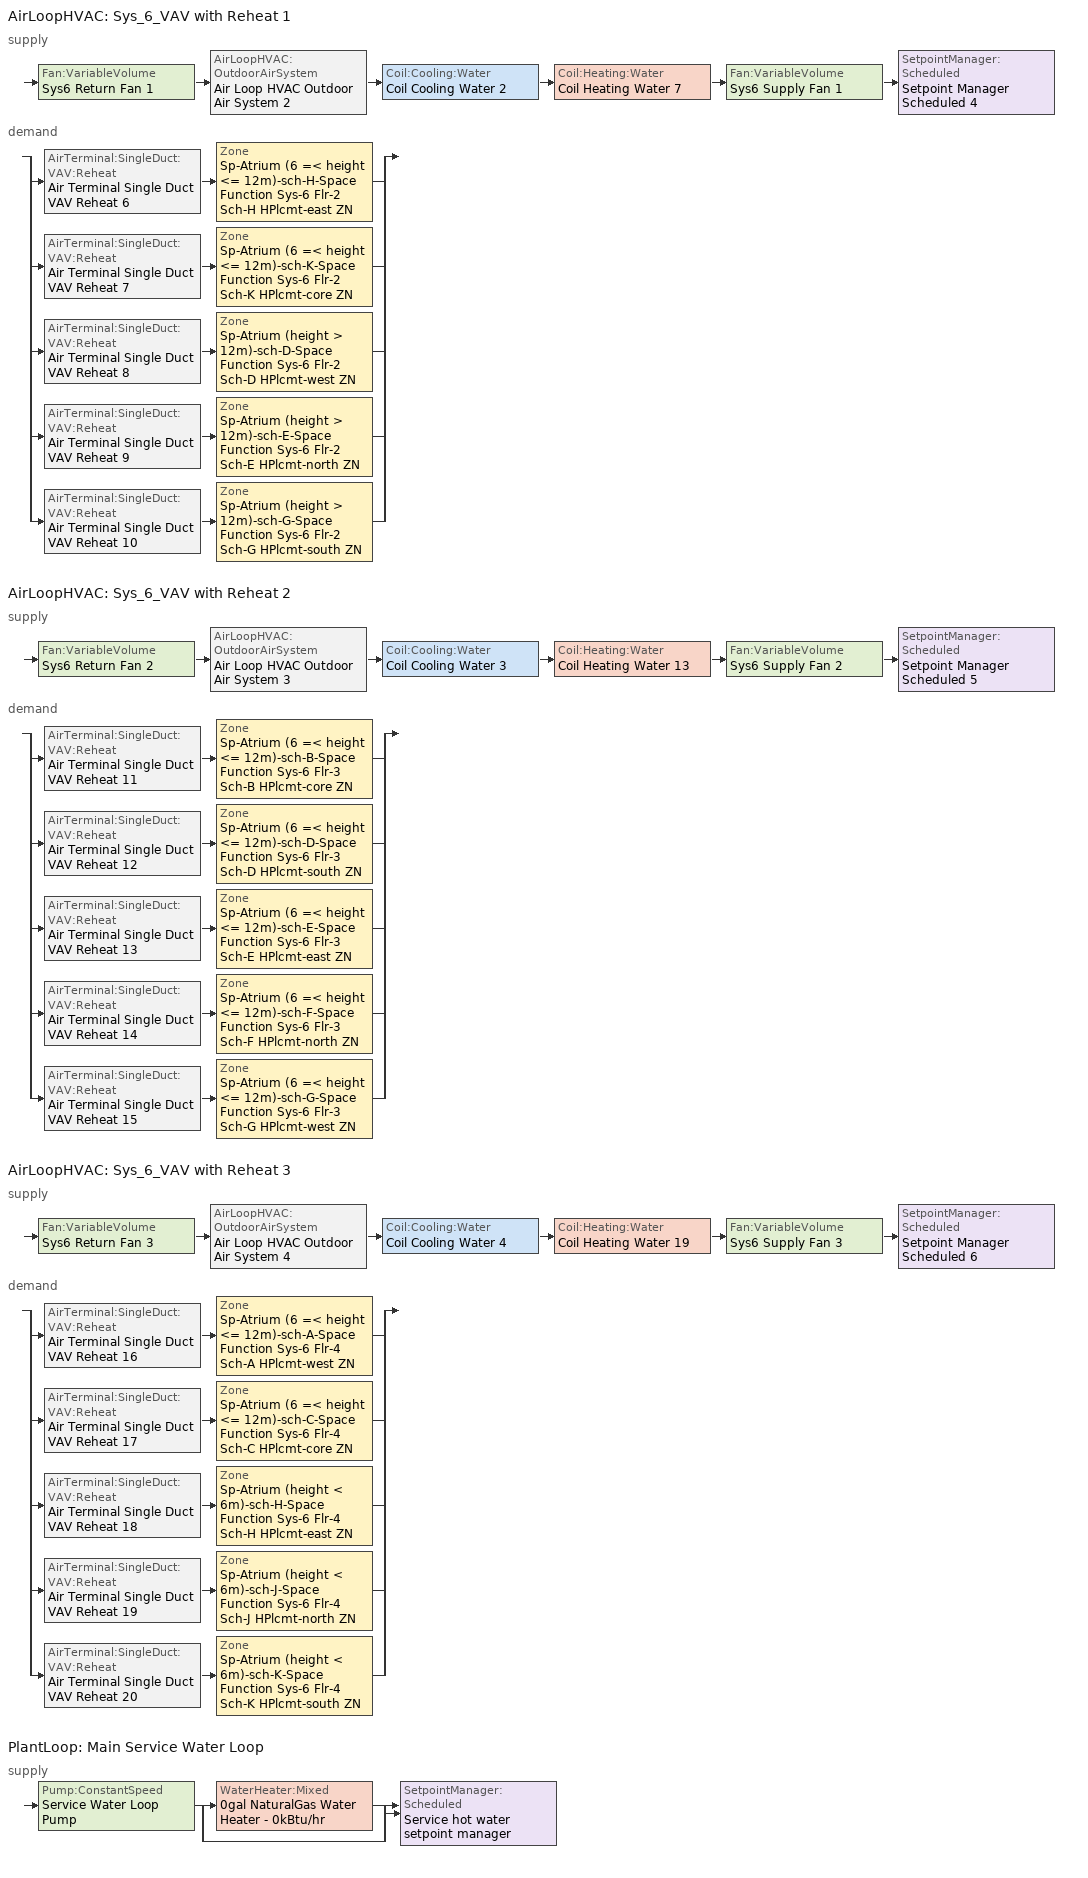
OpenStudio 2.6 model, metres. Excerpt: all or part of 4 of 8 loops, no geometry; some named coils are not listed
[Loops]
AirLoopHVAC 'Sys_6_VAV with Reheat 1'
 supply: Fan:VariableVolume 'Sys6 Return Fan 1' > AirLoopHVAC:OutdoorAirSystem 'Air Loop HVAC Outdoor Air System 2' > Coil:Cooling:Water 'Coil Cooling Water 2' > Coil:Heating:Water 'Coil Heating Water 7' > Fan:VariableVolume 'Sys6 Supply Fan 1' > SetpointManager:Scheduled 'Setpoint Manager Scheduled 4'
 demand: split
  | AirTerminal:SingleDuct:VAV:Reheat 'Air Terminal Single Duct VAV Reheat 6' > Zone 'Sp-Atrium (6 =< height <= 12m)-sch-H-Space Function Sys-6 Flr-2 Sch-H HPlcmt-east ZN'
  | AirTerminal:SingleDuct:VAV:Reheat 'Air Terminal Single Duct VAV Reheat 7' > Zone 'Sp-Atrium (6 =< height <= 12m)-sch-K-Space Function Sys-6 Flr-2 Sch-K HPlcmt-core ZN'
  | AirTerminal:SingleDuct:VAV:Reheat 'Air Terminal Single Duct VAV Reheat 8' > Zone 'Sp-Atrium (height > 12m)-sch-D-Space Function Sys-6 Flr-2 Sch-D HPlcmt-west ZN'
  | AirTerminal:SingleDuct:VAV:Reheat 'Air Terminal Single Duct VAV Reheat 9' > Zone 'Sp-Atrium (height > 12m)-sch-E-Space Function Sys-6 Flr-2 Sch-E HPlcmt-north ZN'
  | AirTerminal:SingleDuct:VAV:Reheat 'Air Terminal Single Duct VAV Reheat 10' > Zone 'Sp-Atrium (height > 12m)-sch-G-Space Function Sys-6 Flr-2 Sch-G HPlcmt-south ZN'
AirLoopHVAC 'Sys_6_VAV with Reheat 2'
 supply: Fan:VariableVolume 'Sys6 Return Fan 2' > AirLoopHVAC:OutdoorAirSystem 'Air Loop HVAC Outdoor Air System 3' > Coil:Cooling:Water 'Coil Cooling Water 3' > Coil:Heating:Water 'Coil Heating Water 13' > Fan:VariableVolume 'Sys6 Supply Fan 2' > SetpointManager:Scheduled 'Setpoint Manager Scheduled 5'
 demand: split
  | AirTerminal:SingleDuct:VAV:Reheat 'Air Terminal Single Duct VAV Reheat 11' > Zone 'Sp-Atrium (6 =< height <= 12m)-sch-B-Space Function Sys-6 Flr-3 Sch-B HPlcmt-core ZN'
  | AirTerminal:SingleDuct:VAV:Reheat 'Air Terminal Single Duct VAV Reheat 12' > Zone 'Sp-Atrium (6 =< height <= 12m)-sch-D-Space Function Sys-6 Flr-3 Sch-D HPlcmt-south ZN'
  | AirTerminal:SingleDuct:VAV:Reheat 'Air Terminal Single Duct VAV Reheat 13' > Zone 'Sp-Atrium (6 =< height <= 12m)-sch-E-Space Function Sys-6 Flr-3 Sch-E HPlcmt-east ZN'
  | AirTerminal:SingleDuct:VAV:Reheat 'Air Terminal Single Duct VAV Reheat 14' > Zone 'Sp-Atrium (6 =< height <= 12m)-sch-F-Space Function Sys-6 Flr-3 Sch-F HPlcmt-north ZN'
  | AirTerminal:SingleDuct:VAV:Reheat 'Air Terminal Single Duct VAV Reheat 15' > Zone 'Sp-Atrium (6 =< height <= 12m)-sch-G-Space Function Sys-6 Flr-3 Sch-G HPlcmt-west ZN'
AirLoopHVAC 'Sys_6_VAV with Reheat 3'
 supply: Fan:VariableVolume 'Sys6 Return Fan 3' > AirLoopHVAC:OutdoorAirSystem 'Air Loop HVAC Outdoor Air System 4' > Coil:Cooling:Water 'Coil Cooling Water 4' > Coil:Heating:Water 'Coil Heating Water 19' > Fan:VariableVolume 'Sys6 Supply Fan 3' > SetpointManager:Scheduled 'Setpoint Manager Scheduled 6'
 demand: split
  | AirTerminal:SingleDuct:VAV:Reheat 'Air Terminal Single Duct VAV Reheat 16' > Zone 'Sp-Atrium (6 =< height <= 12m)-sch-A-Space Function Sys-6 Flr-4 Sch-A HPlcmt-west ZN'
  | AirTerminal:SingleDuct:VAV:Reheat 'Air Terminal Single Duct VAV Reheat 17' > Zone 'Sp-Atrium (6 =< height <= 12m)-sch-C-Space Function Sys-6 Flr-4 Sch-C HPlcmt-core ZN'
  | AirTerminal:SingleDuct:VAV:Reheat 'Air Terminal Single Duct VAV Reheat 18' > Zone 'Sp-Atrium (height < 6m)-sch-H-Space Function Sys-6 Flr-4 Sch-H HPlcmt-east ZN'
  | AirTerminal:SingleDuct:VAV:Reheat 'Air Terminal Single Duct VAV Reheat 19' > Zone 'Sp-Atrium (height < 6m)-sch-J-Space Function Sys-6 Flr-4 Sch-J HPlcmt-north ZN'
  | AirTerminal:SingleDuct:VAV:Reheat 'Air Terminal Single Duct VAV Reheat 20' > Zone 'Sp-Atrium (height < 6m)-sch-K-Space Function Sys-6 Flr-4 Sch-K HPlcmt-south ZN'
PlantLoop 'Main Service Water Loop'
 supply: Pump:ConstantSpeed 'Service Water Loop Pump' > split
  | WaterHeater:Mixed '0gal NaturalGas Water Heater - 0kBtu/hr'
  | bypass
  join > SetpointManager:Scheduled 'Service hot water setpoint manager'
[Sizing:Zone] Zone Cooling Design Supply Air Temperature Input Method=SupplyAirTemperature; Zone Cooling Design Supply Air Temperature {C}=13; Zone Cooling Design Supply Air Temperature Difference {deltaC}=11.11; Zone Heating Design Supply Air Temperature Input Method=SupplyAirTemperature; Zone Heating Design Supply Air Temperature {C}=43; Zone Heating Design Supply Air Temperature Difference {deltaC}=11.11; Zone Cooling Design Supply Air Humidity Ratio {kg-H2O/kg-air}=0.0085; Zone Heating Design Supply Air Humidity Ratio {kg-H2O/kg-air}=0.008; Zone Heating Sizing Factor=1.3; Zone Cooling Sizing Factor=1.1; Cooling Design Air Flow Method=DesignDay; Heating Design Air Flow Method=DesignDay; Account for Dedicated Outdoor Air System=No; Dedicated Outdoor Air System Control Strategy=NeutralSupplyAir; Dedicated Outdoor Air Low Setpoint Temperature for Design {C}=autosize; Dedicated Outdoor Air High Setpoint Temperature for Design {C}=autosize
Sp-Atrium (height > 12m)-sch-D-Space Function Sys-6 Flr-2 Sch-D HPlcmt-west ZN; Sp-Atrium (height > 12m)-sch-E-Space Function Sys-6 Flr-2 Sch-E HPlcmt-north ZN; Sp-Atrium (height > 12m)-sch-G-Space Function Sys-6 Flr-2 Sch-G HPlcmt-south ZN; Sp-Atrium (6 =< height <= 12m)-sch-H-Space Function Sys-6 Flr-2 Sch-H HPlcmt-east ZN; Sp-Atrium (6 =< height <= 12m)-sch-K-Space Function Sys-6 Flr-2 Sch-K HPlcmt-core ZN; Sp-Atrium (6 =< height <= 12m)-sch-B-Space Function Sys-6 Flr-3 Sch-B HPlcmt-core ZN; Sp-Atrium (6 =< height <= 12m)-sch-D-Space Function Sys-6 Flr-3 Sch-D HPlcmt-south ZN; Sp-Atrium (6 =< height <= 12m)-sch-E-Space Function Sys-6 Flr-3 Sch-E HPlcmt-east ZN; Sp-Atrium (6 =< height <= 12m)-sch-F-Space Function Sys-6 Flr-3 Sch-F HPlcmt-north ZN; Sp-Atrium (6 =< height <= 12m)-sch-G-Space Function Sys-6 Flr-3 Sch-G HPlcmt-west ZN; Sp-Atrium (6 =< height <= 12m)-sch-A-Space Function Sys-6 Flr-4 Sch-A HPlcmt-west ZN; Sp-Atrium (6 =< height <= 12m)-sch-C-Space Function Sys-6 Flr-4 Sch-C HPlcmt-core ZN; Sp-Atrium (height < 6m)-sch-H-Space Function Sys-6 Flr-4 Sch-H HPlcmt-east ZN; Sp-Atrium (height < 6m)-sch-J-Space Function Sys-6 Flr-4 Sch-J HPlcmt-north ZN; Sp-Atrium (height < 6m)-sch-K-Space Function Sys-6 Flr-4 Sch-K HPlcmt-south ZN
[Zone equipment]
Sp-Atrium (height > 12m)-sch-D-Space Function Sys-6 Flr-2 Sch-D HPlcmt-west ZN: Air Terminal Single Duct VAV Reheat 8, Zone HVAC Baseboard Convective Water 8
Sp-Atrium (height > 12m)-sch-E-Space Function Sys-6 Flr-2 Sch-E HPlcmt-north ZN: Air Terminal Single Duct VAV Reheat 9, Zone HVAC Baseboard Convective Water 9
Sp-Atrium (height > 12m)-sch-G-Space Function Sys-6 Flr-2 Sch-G HPlcmt-south ZN: Air Terminal Single Duct VAV Reheat 10, Zone HVAC Baseboard Convective Water 10
Sp-Atrium (6 =< height <= 12m)-sch-H-Space Function Sys-6 Flr-2 Sch-H HPlcmt-east ZN: Air Terminal Single Duct VAV Reheat 6, Zone HVAC Baseboard Convective Water 6
Sp-Atrium (6 =< height <= 12m)-sch-K-Space Function Sys-6 Flr-2 Sch-K HPlcmt-core ZN: Air Terminal Single Duct VAV Reheat 7, Zone HVAC Baseboard Convective Water 7
Sp-Atrium (6 =< height <= 12m)-sch-B-Space Function Sys-6 Flr-3 Sch-B HPlcmt-core ZN: Air Terminal Single Duct VAV Reheat 11, Zone HVAC Baseboard Convective Water 11
Sp-Atrium (6 =< height <= 12m)-sch-D-Space Function Sys-6 Flr-3 Sch-D HPlcmt-south ZN: Air Terminal Single Duct VAV Reheat 12, Zone HVAC Baseboard Convective Water 12
Sp-Atrium (6 =< height <= 12m)-sch-E-Space Function Sys-6 Flr-3 Sch-E HPlcmt-east ZN: Air Terminal Single Duct VAV Reheat 13, Zone HVAC Baseboard Convective Water 13
Sp-Atrium (6 =< height <= 12m)-sch-F-Space Function Sys-6 Flr-3 Sch-F HPlcmt-north ZN: Air Terminal Single Duct VAV Reheat 14, Zone HVAC Baseboard Convective Water 14
Sp-Atrium (6 =< height <= 12m)-sch-G-Space Function Sys-6 Flr-3 Sch-G HPlcmt-west ZN: Air Terminal Single Duct VAV Reheat 15, Zone HVAC Baseboard Convective Water 15
Sp-Atrium (6 =< height <= 12m)-sch-A-Space Function Sys-6 Flr-4 Sch-A HPlcmt-west ZN: Air Terminal Single Duct VAV Reheat 16, Zone HVAC Baseboard Convective Water 16
Sp-Atrium (6 =< height <= 12m)-sch-C-Space Function Sys-6 Flr-4 Sch-C HPlcmt-core ZN: Air Terminal Single Duct VAV Reheat 17, Zone HVAC Baseboard Convective Water 17
Sp-Atrium (height < 6m)-sch-H-Space Function Sys-6 Flr-4 Sch-H HPlcmt-east ZN: Air Terminal Single Duct VAV Reheat 18, Zone HVAC Baseboard Convective Water 18
Sp-Atrium (height < 6m)-sch-J-Space Function Sys-6 Flr-4 Sch-J HPlcmt-north ZN: Air Terminal Single Duct VAV Reheat 19, Zone HVAC Baseboard Convective Water 19
Sp-Atrium (height < 6m)-sch-K-Space Function Sys-6 Flr-4 Sch-K HPlcmt-south ZN: Air Terminal Single Duct VAV Reheat 20, Zone HVAC Baseboard Convective Water 20
[PlantLoop]
Main Service Water Loop: Glycol Concentration=0; Maximum Loop Temperature {C}=60; Minimum Loop Temperature {C}=10; Plant Loop Volume {m3}=Autocalculate; Load Distribution Scheme=Optimal
[Sizing:Plant]
Main Service Water Loop: Loop Type=Heating; Design Loop Exit Temperature {C}=60; Loop Design Temperature Difference {deltaC}=5; Sizing Option=NonCoincident; Zone Timesteps in Averaging Window=1; Coincident Sizing Factor Mode=None
[Pump:ConstantSpeed]
Service Water Loop Pump: Rated Flow Rate {m3/s}=autosize; Rated Pump Head {Pa}=179532; Rated Power Consumption {W}=autosize; Motor Efficiency=0.9; Fraction of Motor Inefficiencies to Fluid Stream=0; Pump Control Type=Intermittent; Design Power Sizing Method=PowerPerFlowPerPressure; Design Electric Power per Unit Flow Rate {W/(m3/s)}=348701.1; Design Shaft Power per Unit Flow Rate per Unit Head {W-s/m3-Pa}=1.28205
[SetpointManager:Scheduled] Control Variable=Temperature
Name | Schedule
Setpoint Manager Scheduled 4 | Supply Air Temp 1
Setpoint Manager Scheduled 5 | Supply Air Temp 2
Setpoint Manager Scheduled 6 | Supply Air Temp 3
Service hot water setpoint manager | Service Water Loop Temp - 140F
[AirLoopHVAC] Availability Schedule=Always On Discrete; Design Supply Air Flow Rate {m3/s}=AutoSize
Sys_6_VAV with Reheat 1; Sys_6_VAV with Reheat 2; Sys_6_VAV with Reheat 3
[Sizing:System] Type of Load to Size On=Sensible; Design Outdoor Air Flow Rate {m3/s}=Autosize; Minimum System Air Flow Ratio=0.3; Preheat Design Temperature {C}=7; Preheat Design Humidity Ratio {kg-H2O/kg-Air}=0.008; Precool Design Temperature {C}=12.8; Precool Design Humidity Ratio {kg-H2O/kg-Air}=0.008; Central Cooling Design Supply Air Temperature {C}=13; Central Heating Design Supply Air Temperature {C}=13.1; Sizing Option=NonCoincident; 100% Outdoor Air in Cooling=No; 100% Outdoor Air in Heating=No; Central Cooling Design Supply Air Humidity Ratio {kg-H2O/kg-Air}=0.0085; Central Heating Design Supply Air Humidity Ratio {kg-H2O/kg-Air}=0.008; Cooling Design Air Flow Method=DesignDay; Cooling Design Air Flow Rate {m3/s}=0; Heating Design Air Flow Method=DesignDay; Heating Design Air Flow Rate {m3/s}=0; System Outdoor Air Method=ZoneSum; Zone Maximum Outdoor Air Fraction=1; Cooling Supply Air Flow Rate Per Floor Area {m3/s-m2}=0.00996765; Cooling Fraction of Autosized Cooling Supply Air Flow Rate=1; Cooling Supply Air Flow Rate Per Unit Cooling Capacity {m3/s-W}=3.94755e-05; Heating Supply Air Flow Rate Per Floor Area {m3/s-m2}=0.00996765; Heating Fraction of Autosized Heating Supply Air Flow Rate=1; Heating Fraction of Autosized Cooling Supply Air Flow Rate=1; Heating Supply Air Flow Rate Per Unit Heating Capacity {m3/s-W}=3.15882e-05; Cooling Design Capacity Method=CoolingDesignCapacity; Cooling Design Capacity {W}=autosize; Cooling Design Capacity Per Floor Area {W/m2}=234.7; Fraction of Autosized Cooling Design Capacity=1; Heating Design Capacity Method=HeatingDesignCapacity; Heating Design Capacity {W}=autosize; Heating Design Capacity Per Floor Area {W/m2}=157; Fraction of Autosized Heating Design Capacity=1; Central Cooling Capacity Control Method=OnOff
Sys_6_VAV with Reheat 1; Sys_6_VAV with Reheat 2; Sys_6_VAV with Reheat 3
[Fan:VariableVolume] Availability Schedule=Always On Discrete; Fan Efficiency=0.6045; Pressure Rise {Pa}=1017.592; Maximum Flow Rate {m3/s}=Autosize; Fan Power Minimum Flow Rate Input Method=FixedFlowRate; Fan Power Minimum Flow Fraction=0; Fan Power Minimum Air Flow Rate {m3/s}=0; Motor Efficiency=0.93; Motor In Airstream Fraction=1; Fan Power Coefficient 1=0.0407599; Fan Power Coefficient 2=0.088045; Fan Power Coefficient 3=-0.0729261; Fan Power Coefficient 4=0.94374; Fan Power Coefficient 5=0
Sys6 Supply Fan 1; Sys6 Return Fan 1; Sys6 Supply Fan 2; Sys6 Return Fan 2; Sys6 Supply Fan 3; Sys6 Return Fan 3
[Controller:OutdoorAir] Minimum Outdoor Air Flow Rate {m3/s}=autosize; Maximum Outdoor Air Flow Rate {m3/s}=Autosize; Economizer Control Type=NoEconomizer; Economizer Control Action Type=ModulateFlow; Economizer Maximum Limit Dry-Bulb Temperature {C}=28; Economizer Maximum Limit Enthalpy {J/kg}=64000; Economizer Minimum Limit Dry-Bulb Temperature {C}=-100; Lockout Type=NoLockout; Minimum Limit Type=FixedMinimum; High Humidity Control=No; Heat Recovery Bypass Control Type=BypassWhenWithinEconomizerLimits
Name | Controller Mechanical Ventilation
Controller Outdoor Air 2 | Controller Mechanical Ventilation 2
Controller Outdoor Air 3 | Controller Mechanical Ventilation 3
Controller Outdoor Air 4 | Controller Mechanical Ventilation 4
[Controller:MechanicalVentilation] Availability Schedule=Always On Discrete; System Outdoor Air Method=ZoneSum
Controller Mechanical Ventilation 2; Controller Mechanical Ventilation 3; Controller Mechanical Ventilation 4
[AirLoopHVAC:OutdoorAirSystem]
Name | Controller
Air Loop HVAC Outdoor Air System 2 | Controller Outdoor Air 2
Air Loop HVAC Outdoor Air System 3 | Controller Outdoor Air 3
Air Loop HVAC Outdoor Air System 4 | Controller Outdoor Air 4
[AirTerminal:SingleDuct:VAV:Reheat] Availability Schedule=Always On Discrete; Maximum Air Flow Rate {m3/s}=AutoSize; Zone Minimum Air Flow Input Method=Constant; Constant Minimum Air Flow Fraction=0.3; Maximum Hot Water or Steam Flow Rate {m3/s}=AutoSize; Minimum Hot Water or Steam Flow Rate {m3/s}=0; Convergence Tolerance=0.001; Damper Heating Action=Normal; Maximum Flow per Zone Floor Area During Reheat {m3/s-m2}=AutoSize; Maximum Flow Fraction During Reheat=AutoSize; Maximum Reheat Air Temperature {C}=43; Control For Outdoor Air=No
Name | Fixed Minimum Air Flow Rate {m3/s} | Reheat Coil
Air Terminal Single Duct VAV Reheat 6 | 3.75 | Coil Heating Water 8
Air Terminal Single Duct VAV Reheat 7 | 5 | Coil Heating Water 9
Air Terminal Single Duct VAV Reheat 8 | 3.75 | Coil Heating Water 10
Air Terminal Single Duct VAV Reheat 9 | 3.75 | Coil Heating Water 11
Air Terminal Single Duct VAV Reheat 10 | 3.75 | Coil Heating Water 12
Air Terminal Single Duct VAV Reheat 11 | 5 | Coil Heating Water 14
Air Terminal Single Duct VAV Reheat 12 | 3.75 | Coil Heating Water 15
Air Terminal Single Duct VAV Reheat 13 | 3.75 | Coil Heating Water 16
Air Terminal Single Duct VAV Reheat 14 | 3.75 | Coil Heating Water 17
Air Terminal Single Duct VAV Reheat 15 | 3.75 | Coil Heating Water 18
Air Terminal Single Duct VAV Reheat 16 | 3.75 | Coil Heating Water 20
Air Terminal Single Duct VAV Reheat 17 | 5 | Coil Heating Water 21
Air Terminal Single Duct VAV Reheat 18 | 3.75 | Coil Heating Water 22
Air Terminal Single Duct VAV Reheat 19 | 3.75 | Coil Heating Water 23
Air Terminal Single Duct VAV Reheat 20 | 3.75 | Coil Heating Water 24
[WaterHeater:Mixed]
0gal NaturalGas Water Heater - 0kBtu/hr: Tank Volume {m3}=0; Setpoint Temperature Schedule=Service Water Loop Temp - 140F; Deadband Temperature Difference {deltaC}=2; Maximum Temperature Limit {C}=82.2222; Heater Control Type=Cycle; Heater Maximum Capacity {W}=0; Heater Fuel Type=NaturalGas; Heater Thermal Efficiency=0.8; Off Cycle Parasitic Fuel Consumption Rate {W}=20; Off Cycle Parasitic Fuel Type=NaturalGas; Off Cycle Parasitic Heat Fraction to Tank=0.8; On Cycle Parasitic Fuel Type=NaturalGas; Ambient Temperature Indicator=Schedule; Ambient Temperature Schedule=Water Heater Ambient Temp Schedule - 70F; Off Cycle Loss Coefficient to Ambient Temperature {W/K}=6; On Cycle Loss Coefficient to Ambient Temperature {W/K}=6; Use Side Effectiveness=1; Source Side Effectiveness=1; Use Side Design Flow Rate {m3/s}=autosize; Source Side Design Flow Rate {m3/s}=autosize; Indirect Water Heating Recovery Time {hr}=1.5; Source Side Flow Control Mode=IndirectHeatPrimarySetpoint
[Schedule:Ruleset]
Name | Default Day Schedule
Supply Air Temp 1 | Supply Air Temp Default 1
Supply Air Temp 2 | Supply Air Temp Default 2
Supply Air Temp 3 | Supply Air Temp Default 3
Service Water Loop Temp - 140F | Service Water Loop Temp - 140F Default
Water Heater Ambient Temp Schedule - 70F | Water Heater Ambient Temp Schedule - 70F Default
[Schedule:Day]
Supply Air Temp Default 1; Supply Air Temp Default 2; Supply Air Temp Default 3: 24, 0, 13
Service Water Loop Temp - 140F Default: 24, 0, 60
Water Heater Ambient Temp Schedule - 70F Default: 24, 0, 21.1111
[Schedule:Constant]
Always On Discrete: Value=1
